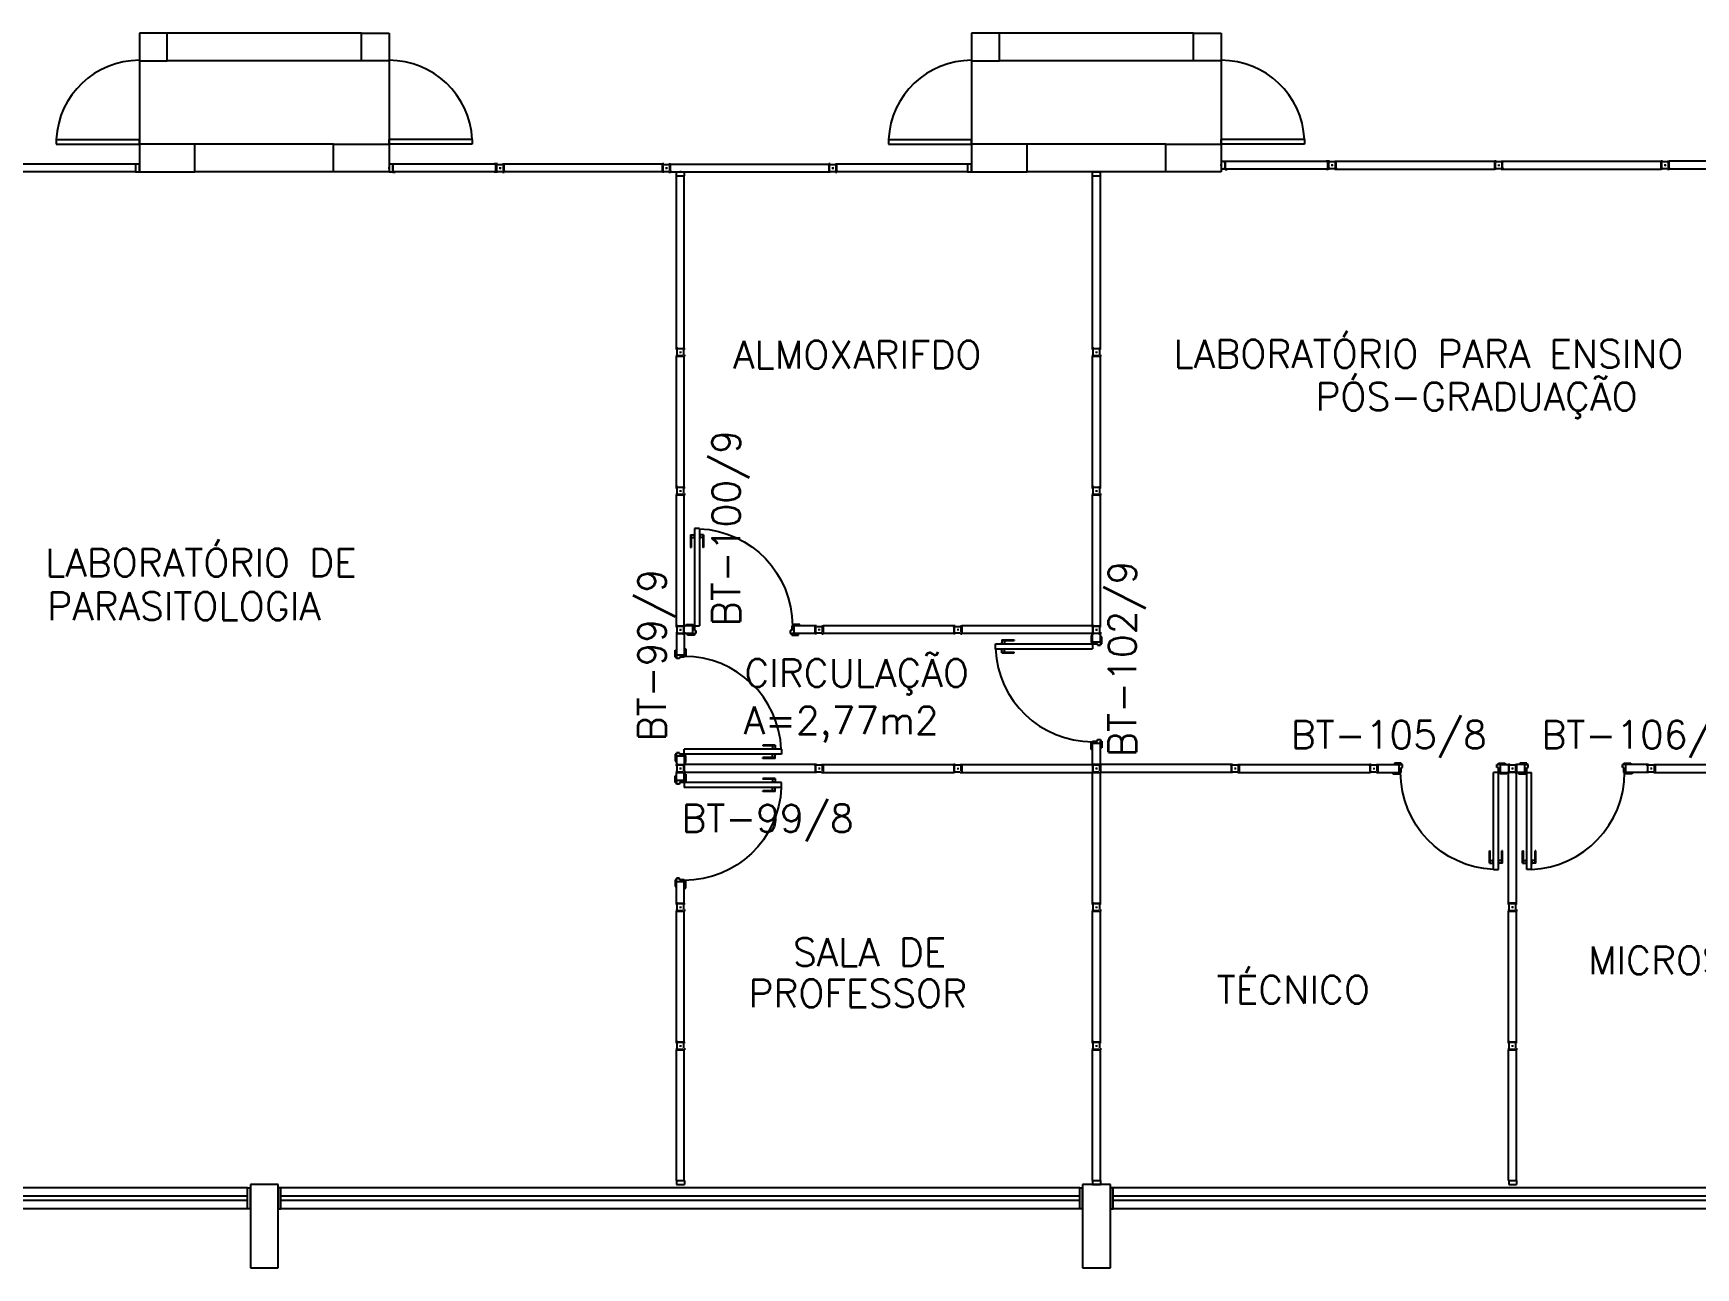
# Model space of a CAD drawing. Header units: millimetres. Extents: x 2069 to 2250, y 1124 to 1284.
# Drawn here: x 2166.65 to 2178.63, y 1190.99 to 1199.89 of the extents above; entities that cross this region are included whole.
import ezdxf

# ---------------------------------------------------------------- set-up
doc = ezdxf.new("R2010")
doc.units = ezdxf.units.MM
for name, color, linetype in [('ALV', 2, 'Continuous'), ('DIV', 2, 'Continuous'), ('DIV2', 2, 'Continuous'), ('ENDEREÇO', 2, 'Continuous'), ('JANELA', 1, 'Continuous'), ('MACANETA', 1, 'Continuous'), ('PILARES', 3, 'Continuous'), ('PORTA', 2, 'Continuous'), ('TEXTO', 2, 'Continuous'), ('ÁREA', 2, 'Continuous')]:
    doc.layers.add(name, color=color, linetype=linetype)
doc.styles.add('UNB-100', font='simplex.shx', dxfattribs={"height": 0.2})
doc.styles.add('UNB1-100', font='simplex.shx', dxfattribs={"height": 0.2})

# ---------------------------------------------------------------- blocks, each defined once
blk = doc.blocks.new('DIV12')
for p, q in [((-0.0051, 0), (0.0051, 0)), ((0, -0.0051), (0, 0.0051)), ((0.0285, 0.0285), (1.1715, 0.0285)), ((0.0285, -0.0285), (0.0285, 0.0285)), ((1.1715, -0.0285), (1.1715, 0.0285)), ((1.1949, 0), (1.2051, 0)), ((1.2, -0.0051), (1.2, 0.0051)), ((0.0285, -0.0285), (1.1715, -0.0285))]:
    blk.add_line(p, q)
blk = doc.blocks.new('PL6')
for p, q in [((0, -0.1), (0, 0.1)), ((0, 0.1), (0.6, 0.1)), ((0.6, 0.1), (0.6, -0.1)), ((0.6, -0.1), (0, -0.1))]:
    blk.add_line(p, q)
blk = doc.blocks.new('DIV13')
for p, q in [((-0.029, 1.272), (-0.029, 0.028)), ((-0.029, 1.272), (0.028, 1.272)), ((-0.005, 1.3), (0.005, 1.3)), ((0, 1.305), (0, 1.295)), ((0.028, 1.272), (0.028, 0.028)), ((-0.029, 0.028), (0.028, 0.028)), ((-0.005, 0), (0.005, 0)), ((0.005, 0), (-0.005, 0)), ((0.005, 0), (-0.005, 0)), ((0, 0.005), (0, -0.005)), ((0, 0.005), (0, -0.005)), ((0, 0.005), (0, -0.005))]:
    blk.add_line(p, q)
blk = doc.blocks.new('DIV10')
for p, q in [((-0.0051, 0), (0.0051, 0)), ((0, -0.0051), (0, 0.0051)), ((0.0285, 0.0285), (0.9715, 0.0285)), ((0.0285, -0.0285), (0.0285, 0.0285)), ((0.9715, -0.0285), (0.9715, 0.0285)), ((0.9949, 0), (1.0051, 0)), ((1, -0.0051), (1, 0.0051)), ((0.0285, -0.0285), (0.9715, -0.0285))]:
    blk.add_line(p, q)
blk = doc.blocks.new('MTT')
for p, q in [((-0.029, 0.018), (-0.029, 0.029)), ((-0.019, 0.029), (-0.029, 0.029)), ((-0.024, 0.018), (-0.029, 0.018)), ((-0.024, 0.018), (-0.024, -0.019)), ((-0.019, 0.024), (-0.019, 0.029)), ((-0.019, 0.024), (0.018, 0.024)), ((-0.005, 0), (0.005, 0)), ((0, -0.005), (0, 0.005)), ((0.018, 0.024), (0.018, 0.029)), ((0.018, 0.029), (0.029, 0.029)), ((0.024, 0.018), (0.029, 0.018)), ((0.024, 0.018), (0.024, -0.019)), ((0.029, 0.018), (0.029, 0.029)), ((-0.029, -0.019), (-0.024, -0.019)), ((-0.029, -0.019), (-0.029, -0.029)), ((-0.019, -0.029), (-0.029, -0.029)), ((0.018, -0.024), (-0.019, -0.024)), ((-0.019, -0.024), (-0.019, -0.029)), ((0.018, -0.024), (0.018, -0.029)), ((0.018, -0.029), (0.029, -0.029)), ((0.029, -0.019), (0.024, -0.019)), ((0.029, -0.019), (0.029, -0.029))]:
    blk.add_line(p, q)
blk = doc.blocks.new('IMTT')
for p, q in [((-0.005, 0), (0.005, 0)), ((0.029, 0.029), (0, 0.029)), ((0, -0.028), (0, 0.029)), ((0.029, -0.028), (0, -0.028))]:
    blk.add_line(p, q)
blk = doc.blocks.new('DIV8')
for p, q in [((0.005, 0), (-0.005, 0)), ((0, 0.005), (0, -0.005)), ((0.024, 0.019), (0.028, 0.019)), ((0.024, 0.017), (0.024, 0.019)), ((0.024, 0.017), (0.028, 0.017)), ((0.028, 0.03), (0.043, 0.03)), ((0.028, 0.03), (0.028, 0.019)), ((0.028, 0.017), (0.028, -0.016)), ((0.769, 0.028), (0.03, 0.028)), ((0.03, 0.028), (0.03, -0.028)), ((0.043, 0.028), (0.043, 0.03)), ((0.757, 0.028), (0.757, 0.03)), ((0.771, 0.03), (0.757, 0.03)), ((0.769, 0.028), (0.769, -0.028)), ((0.771, 0.03), (0.771, 0.019)), ((0.776, 0.019), (0.771, 0.019)), ((0.771, 0.017), (0.771, -0.016)), ((0.776, 0.017), (0.771, 0.017)), ((0.776, 0.017), (0.776, 0.019)), ((0.805, 0), (0.795, 0)), ((0.8, 0.005), (0.8, -0.005)), ((0.024, -0.016), (0.028, -0.016)), ((0.024, -0.019), (0.024, -0.016)), ((0.024, -0.019), (0.028, -0.019)), ((0.028, -0.019), (0.028, -0.03)), ((0.028, -0.03), (0.043, -0.03)), ((0.769, -0.028), (0.03, -0.028)), ((0.043, -0.03), (0.043, -0.028)), ((0.757, -0.03), (0.757, -0.028)), ((0.771, -0.03), (0.757, -0.03)), ((0.776, -0.016), (0.771, -0.016)), ((0.776, -0.019), (0.771, -0.019)), ((0.771, -0.019), (0.771, -0.03)), ((0.776, -0.019), (0.776, -0.016))]:
    blk.add_line(p, q)
blk = doc.blocks.new('PL4')
for p, q in [((0, 0.4), (0.2, 0.4)), ((0, 0), (0, 0.4)), ((0.2, 0.4), (0.2, 0)), ((0.2, 0), (0, 0))]:
    blk.add_line(p, q)
blk = doc.blocks.new('PL')
for p, q in [((0.25, 0.25), (0.25, 0.45)), ((0.25, 0.45), (0.45, 0.45)), ((0.45, 0.45), (0.45, 0.25)), ((0.45, 0.25), (0.25, 0.25))]:
    blk.add_line(p, q)
blk = doc.blocks.new('DOOR70')
at = {"layer": 'MACANETA', "color": 1}
for p, q in [((-0.015, -0.565), (-0.01, -0.565)), ((-0.015, -0.655), (-0.015, -0.565)), ((-0.01, -0.655), (-0.01, -0.565)), ((0.08, -0.565), (0.075, -0.565)), ((0.075, -0.655), (0.075, -0.565)), ((0.08, -0.655), (0.08, -0.565)), ((-0.015, -0.655), (0.012, -0.655)), ((-0.01, -0.635), (0.012, -0.635)), ((0.012, -0.663), (0.012, -0.628)), ((0.012, -0.628), (0.015, -0.628)), ((0.012, -0.663), (0.015, -0.663)), ((0.053, -0.628), (0.05, -0.628)), ((0.053, -0.663), (0.05, -0.663)), ((0.053, -0.663), (0.053, -0.628)), ((0.075, -0.635), (0.053, -0.635)), ((0.08, -0.655), (0.053, -0.655))]:
    blk.add_line(p, q, dxfattribs=at)
at = {"layer": 'PORTA'}
for p, q in [((0.015, -0.7), (0.015, 0)), ((0.015, 0), (0.05, 0)), ((0.05, -0.7), (0.05, 0)), ((0.05, -0.7), (0.015, -0.7))]:
    blk.add_line(p, q, dxfattribs=at)
at = {"layer": 'PORTA', "color": 1}
blk.add_arc((0.02, 0), 0.7, 272.4563, 0, dxfattribs=at)

msp = doc.modelspace()

# ---------------------------------------------------------------- linework, layer by layer
at = {"layer": 'ALV'}
for p, q in [((2169.01325, 1199.89039), (2167.61325, 1199.89039)), ((2175.01325, 1199.89039), (2173.61325, 1199.89039)), ((2169.01325, 1199.69039), (2167.61325, 1199.69039)), ((2175.01325, 1199.69039), (2173.61325, 1199.69039)), ((2168.81325, 1199.09039), (2167.81325, 1199.09039)), ((2174.81325, 1199.09039), (2173.81325, 1199.09039)), ((2168.81325, 1198.89039), (2167.81325, 1198.89039)), ((2174.81325, 1198.89039), (2173.81325, 1198.89039)), ((2168.21325, 1191.41539), (2168.21325, 1191.56539)), ((2168.41325, 1191.56539), (2168.41325, 1191.41539)), ((2174.21325, 1191.41539), (2174.21325, 1191.56539)), ((2174.41325, 1191.56539), (2174.41325, 1191.41539))]:
    msp.add_line(p, q, dxfattribs=at)
at = {"layer": 'DIV2'}
for p, q in [((2171.34175, 1195.56189), (2171.34175, 1195.61889)), ((2171.40075, 1195.61889), (2171.34175, 1195.61889)), ((2171.35575, 1195.62889), (2171.40575, 1195.62889)), ((2171.35575, 1195.61889), (2171.35575, 1195.62889)), ((2171.40075, 1195.61889), (2171.40575, 1195.61889)), ((2171.40075, 1195.61889), (2171.40075, 1195.56189)), ((2171.40575, 1195.62889), (2171.40575, 1195.61889)), ((2171.40575, 1195.61889), (2171.41575, 1195.61889)), ((2171.41575, 1195.61889), (2171.41575, 1195.58389)), ((2172.11575, 1195.61889), (2172.11575, 1195.58389)), ((2172.12575, 1195.61889), (2172.11575, 1195.61889)), ((2172.12575, 1195.62889), (2172.12575, 1195.61889)), ((2172.17575, 1195.62889), (2172.12575, 1195.62889)), ((2172.13075, 1195.61889), (2172.12575, 1195.61889)), ((2172.28475, 1195.61889), (2172.13075, 1195.61889)), ((2172.13075, 1195.61889), (2172.13075, 1195.56189)), ((2172.17575, 1195.61889), (2172.17575, 1195.62889)), ((2172.28475, 1195.56189), (2172.28475, 1195.61889)), ((2171.28475, 1195.56189), (2171.34175, 1195.56189)), ((2171.28475, 1195.56189), (2171.28475, 1195.40789)), ((2171.30815, 1195.59039), (2171.31835, 1195.59039)), ((2171.31835, 1195.59039), (2171.30815, 1195.59039)), ((2171.31325, 1195.59549), (2171.31325, 1195.58529)), ((2171.31325, 1195.58529), (2171.31325, 1195.59549)), ((2171.34175, 1195.56189), (2171.34175, 1195.40789)), ((2171.40075, 1195.56189), (2171.34175, 1195.56189)), ((2171.36575, 1195.55189), (2171.36575, 1195.56189)), ((2171.41575, 1195.55189), (2171.36575, 1195.55189)), ((2171.40075, 1195.56189), (2171.41575, 1195.56189)), ((2171.41575, 1195.58389), (2171.42575, 1195.58389)), ((2171.41575, 1195.56189), (2171.41575, 1195.55189)), ((2171.42575, 1195.56189), (2171.41575, 1195.56189)), ((2171.42575, 1195.58389), (2171.42575, 1195.56189)), ((2172.10575, 1195.58389), (2172.10575, 1195.56189)), ((2172.11575, 1195.58389), (2172.10575, 1195.58389)), ((2172.10575, 1195.56189), (2172.11575, 1195.56189)), ((2172.13075, 1195.56189), (2172.11575, 1195.56189)), ((2172.11575, 1195.56189), (2172.11575, 1195.55189)), ((2172.11575, 1195.55189), (2172.16575, 1195.55189)), ((2172.28475, 1195.56189), (2172.13075, 1195.56189)), ((2172.16575, 1195.55189), (2172.16575, 1195.56189)), ((2172.31835, 1195.59039), (2172.30815, 1195.59039)), ((2172.31325, 1195.58529), (2172.31325, 1195.59549)), ((2174.27475, 1195.54783), (2174.27475, 1195.49783)), ((2174.28475, 1195.54783), (2174.27475, 1195.54783)), ((2174.27475, 1195.49783), (2174.28475, 1195.49783)), ((2174.34175, 1195.56183), (2174.28475, 1195.56183)), ((2174.28475, 1195.50283), (2174.28475, 1195.56183)), ((2174.28475, 1195.50283), (2174.28475, 1195.49783)), ((2174.28475, 1195.50283), (2174.34175, 1195.50283)), ((2174.28475, 1195.49783), (2174.28475, 1195.48783)), ((2174.31835, 1195.59033), (2174.30815, 1195.59033)), ((2174.31325, 1195.58523), (2174.31325, 1195.59543)), ((2174.34175, 1195.50283), (2174.34175, 1195.56183)), ((2174.35175, 1195.53783), (2174.34175, 1195.53783)), ((2174.34175, 1195.50283), (2174.34175, 1195.48783)), ((2174.35175, 1195.48783), (2174.35175, 1195.53783)), ((2171.27475, 1195.44289), (2171.28475, 1195.44289)), ((2171.27475, 1195.39289), (2171.27475, 1195.44289)), ((2171.28475, 1195.39289), (2171.27475, 1195.39289)), ((2171.28475, 1195.40789), (2171.28475, 1195.39289)), ((2171.34175, 1195.40789), (2171.28475, 1195.40789)), ((2171.28475, 1195.38289), (2171.28475, 1195.39289)), ((2171.30675, 1195.38289), (2171.28475, 1195.38289)), ((2171.30675, 1195.39289), (2171.30675, 1195.38289)), ((2171.34175, 1195.39289), (2171.30675, 1195.39289)), ((2171.34175, 1195.45289), (2171.35175, 1195.45289)), ((2171.34175, 1195.40789), (2171.34175, 1195.40289)), ((2171.34175, 1195.40289), (2171.34175, 1195.39289)), ((2171.35175, 1195.40289), (2171.34175, 1195.40289)), ((2171.35175, 1195.45289), (2171.35175, 1195.40289)), ((2174.28475, 1195.48783), (2174.31975, 1195.48783)), ((2174.31975, 1195.48783), (2174.31975, 1195.47783)), ((2174.31975, 1195.47783), (2174.34175, 1195.47783)), ((2174.34175, 1195.48783), (2174.35175, 1195.48783)), ((2174.34175, 1195.47783), (2174.34175, 1195.48783)), ((2174.27475, 1194.77783), (2174.28475, 1194.77783)), ((2174.27475, 1194.72783), (2174.27475, 1194.77783)), ((2174.28475, 1194.78783), (2174.31975, 1194.78783)), ((2174.28475, 1194.77783), (2174.28475, 1194.78783)), ((2174.28475, 1194.77283), (2174.28475, 1194.77783)), ((2174.28475, 1194.61883), (2174.28475, 1194.77283)), ((2174.28475, 1194.77283), (2174.34175, 1194.77283)), ((2174.31975, 1194.79783), (2174.34175, 1194.79783)), ((2174.31975, 1194.78783), (2174.31975, 1194.79783)), ((2174.34175, 1194.79783), (2174.34175, 1194.78783)), ((2174.34175, 1194.77283), (2174.34175, 1194.78783)), ((2174.34175, 1194.78783), (2174.35175, 1194.78783)), ((2174.34175, 1194.61883), (2174.34175, 1194.77283)), ((2174.35175, 1194.78783), (2174.35175, 1194.73783)), ((2171.27475, 1194.69289), (2171.27475, 1194.64289)), ((2171.28475, 1194.69289), (2171.27475, 1194.69289)), ((2171.28475, 1194.70289), (2171.28475, 1194.69289)), ((2171.30675, 1194.70289), (2171.28475, 1194.70289)), ((2171.28475, 1194.67789), (2171.28475, 1194.69289)), ((2171.28475, 1194.67789), (2171.28475, 1194.61889)), ((2171.34175, 1194.67789), (2171.28475, 1194.67789)), ((2171.30675, 1194.69289), (2171.30675, 1194.70289)), ((2171.34175, 1194.69289), (2171.30675, 1194.69289)), ((2171.34175, 1194.68289), (2171.34175, 1194.69289)), ((2171.34175, 1194.67789), (2171.34175, 1194.68289)), ((2171.35175, 1194.68289), (2171.34175, 1194.68289)), ((2171.34175, 1194.67789), (2171.34175, 1194.61889)), ((2171.35175, 1194.63289), (2171.35175, 1194.68289)), ((2174.28475, 1194.72783), (2174.27475, 1194.72783)), ((2174.35175, 1194.73783), (2174.34175, 1194.73783)), ((2171.27475, 1194.64289), (2171.28475, 1194.64289)), ((2171.27475, 1194.53789), (2171.28475, 1194.53789)), ((2171.27475, 1194.48789), (2171.27475, 1194.53789)), ((2171.28475, 1194.61889), (2171.34175, 1194.61889)), ((2171.28475, 1194.50289), (2171.28475, 1194.56189)), ((2171.28475, 1194.56189), (2171.34175, 1194.56189)), ((2171.30815, 1194.59039), (2171.31835, 1194.59039)), ((2171.30815, 1194.59039), (2171.31835, 1194.59039)), ((2171.31325, 1194.58529), (2171.31325, 1194.59549)), ((2171.31325, 1194.59549), (2171.31325, 1194.58529)), ((2171.34175, 1194.63289), (2171.35175, 1194.63289)), ((2171.34175, 1194.50289), (2171.34175, 1194.56189)), ((2171.34175, 1194.54789), (2171.35175, 1194.54789)), ((2171.35175, 1194.54789), (2171.35175, 1194.49789)), ((2174.34175, 1194.61883), (2174.28475, 1194.61883)), ((2174.31835, 1194.59033), (2174.30815, 1194.59033)), ((2174.31325, 1194.58523), (2174.31325, 1194.59543)), ((2176.30815, 1194.59039), (2176.31835, 1194.59039)), ((2176.31325, 1194.59549), (2176.31325, 1194.58529)), ((2176.34175, 1194.61889), (2176.49575, 1194.61889)), ((2176.34175, 1194.61889), (2176.34175, 1194.56189)), ((2176.34175, 1194.56189), (2176.49575, 1194.56189)), ((2176.45075, 1194.56189), (2176.45075, 1194.55189)), ((2176.45075, 1194.55189), (2176.50075, 1194.55189)), ((2176.46075, 1194.62889), (2176.46075, 1194.61889)), ((2176.51075, 1194.62889), (2176.46075, 1194.62889)), ((2176.49575, 1194.61889), (2176.51075, 1194.61889)), ((2176.49575, 1194.56189), (2176.49575, 1194.61889)), ((2176.49575, 1194.56189), (2176.50075, 1194.56189)), ((2176.50075, 1194.56189), (2176.51075, 1194.56189)), ((2176.50075, 1194.55189), (2176.50075, 1194.56189)), ((2176.51075, 1194.61889), (2176.51075, 1194.62889)), ((2176.52075, 1194.61889), (2176.51075, 1194.61889)), ((2176.51075, 1194.59689), (2176.52075, 1194.59689)), ((2176.51075, 1194.56189), (2176.51075, 1194.59689)), ((2176.52075, 1194.59689), (2176.52075, 1194.61889)), ((2177.20075, 1194.61889), (2177.21075, 1194.61889)), ((2177.20075, 1194.59689), (2177.20075, 1194.61889)), ((2177.21075, 1194.59689), (2177.20075, 1194.59689)), ((2177.21075, 1194.62889), (2177.26075, 1194.62889)), ((2177.21075, 1194.61889), (2177.21075, 1194.62889)), ((2177.22575, 1194.61889), (2177.21075, 1194.61889)), ((2177.21075, 1194.56189), (2177.21075, 1194.59689)), ((2177.22075, 1194.56189), (2177.21075, 1194.56189)), ((2177.22575, 1194.56189), (2177.22075, 1194.56189)), ((2177.22075, 1194.55189), (2177.22075, 1194.56189)), ((2177.27075, 1194.55189), (2177.22075, 1194.55189)), ((2177.22575, 1194.61889), (2177.28475, 1194.61889)), ((2177.22575, 1194.56189), (2177.22575, 1194.61889)), ((2177.22575, 1194.56189), (2177.28475, 1194.56189)), ((2177.26075, 1194.62889), (2177.26075, 1194.61889)), ((2177.27075, 1194.56189), (2177.27075, 1194.55189)), ((2177.28475, 1194.61889), (2177.28475, 1194.56189)), ((2177.30815, 1194.59039), (2177.31835, 1194.59039)), ((2177.31835, 1194.59039), (2177.30815, 1194.59039)), ((2177.31325, 1194.59549), (2177.31325, 1194.58529)), ((2177.31325, 1194.59549), (2177.31325, 1194.58529)), ((2177.34175, 1194.61889), (2177.34175, 1194.56189)), ((2177.40075, 1194.61889), (2177.34175, 1194.61889)), ((2177.40075, 1194.56189), (2177.34175, 1194.56189)), ((2177.35575, 1194.56189), (2177.35575, 1194.55189)), ((2177.35575, 1194.55189), (2177.40575, 1194.55189)), ((2177.36575, 1194.62889), (2177.36575, 1194.61889)), ((2177.41575, 1194.62889), (2177.36575, 1194.62889)), ((2177.40075, 1194.61889), (2177.41575, 1194.61889)), ((2177.40075, 1194.56189), (2177.40075, 1194.61889)), ((2177.40075, 1194.56189), (2177.40575, 1194.56189)), ((2177.40575, 1194.56189), (2177.41575, 1194.56189)), ((2177.40575, 1194.55189), (2177.40575, 1194.56189)), ((2177.41575, 1194.61889), (2177.41575, 1194.62889)), ((2177.42575, 1194.61889), (2177.41575, 1194.61889)), ((2177.41575, 1194.59689), (2177.42575, 1194.59689)), ((2177.41575, 1194.56189), (2177.41575, 1194.59689)), ((2177.42575, 1194.59689), (2177.42575, 1194.61889)), ((2178.10575, 1194.61889), (2178.11575, 1194.61889)), ((2178.10575, 1194.59689), (2178.10575, 1194.61889)), ((2178.11575, 1194.59689), (2178.10575, 1194.59689)), ((2178.11575, 1194.62889), (2178.16575, 1194.62889)), ((2178.11575, 1194.61889), (2178.11575, 1194.62889)), ((2178.13075, 1194.61889), (2178.11575, 1194.61889)), ((2178.11575, 1194.56189), (2178.11575, 1194.59689)), ((2178.12575, 1194.56189), (2178.11575, 1194.56189)), ((2178.13075, 1194.56189), (2178.12575, 1194.56189)), ((2178.12575, 1194.55189), (2178.12575, 1194.56189)), ((2178.17575, 1194.55189), (2178.12575, 1194.55189)), ((2178.28475, 1194.61889), (2178.13075, 1194.61889)), ((2178.13075, 1194.56189), (2178.13075, 1194.61889)), ((2178.28475, 1194.56189), (2178.13075, 1194.56189)), ((2178.16575, 1194.62889), (2178.16575, 1194.61889)), ((2178.17575, 1194.56189), (2178.17575, 1194.55189)), ((2178.28475, 1194.61889), (2178.28475, 1194.56189)), ((2178.31835, 1194.59039), (2178.30815, 1194.59039)), ((2178.31325, 1194.59549), (2178.31325, 1194.58529)), ((2171.28475, 1194.48789), (2171.27475, 1194.48789)), ((2171.28475, 1194.50289), (2171.28475, 1194.48789)), ((2171.34175, 1194.50289), (2171.28475, 1194.50289)), ((2171.28475, 1194.47789), (2171.28475, 1194.48789)), ((2171.30675, 1194.47789), (2171.28475, 1194.47789)), ((2171.30675, 1194.48789), (2171.30675, 1194.47789)), ((2171.34175, 1194.48789), (2171.30675, 1194.48789)), ((2171.34175, 1194.50289), (2171.34175, 1194.49789)), ((2171.34175, 1194.49789), (2171.34175, 1194.48789)), ((2171.35175, 1194.49789), (2171.34175, 1194.49789)), ((2171.27475, 1193.78789), (2171.27475, 1193.73789)), ((2171.28475, 1193.78789), (2171.27475, 1193.78789)), ((2171.27475, 1193.73789), (2171.28475, 1193.73789)), ((2171.28475, 1193.79789), (2171.28475, 1193.78789)), ((2171.30675, 1193.79789), (2171.28475, 1193.79789)), ((2171.28475, 1193.77289), (2171.28475, 1193.78789)), ((2171.28475, 1193.61889), (2171.28475, 1193.77289)), ((2171.34175, 1193.77289), (2171.28475, 1193.77289)), ((2171.30675, 1193.78789), (2171.30675, 1193.79789)), ((2171.34175, 1193.78789), (2171.30675, 1193.78789)), ((2171.34175, 1193.77789), (2171.34175, 1193.78789)), ((2171.34175, 1193.77289), (2171.34175, 1193.77789)), ((2171.35175, 1193.77789), (2171.34175, 1193.77789)), ((2171.34175, 1193.61889), (2171.34175, 1193.77289)), ((2171.34175, 1193.72789), (2171.35175, 1193.72789)), ((2171.35175, 1193.72789), (2171.35175, 1193.77789)), ((2171.28475, 1193.61889), (2171.34175, 1193.61889)), ((2171.30815, 1193.59039), (2171.31835, 1193.59039)), ((2171.31325, 1193.58529), (2171.31325, 1193.59549))]:
    msp.add_line(p, q, dxfattribs=at)
at = {"layer": 'JANELA'}
for p, q in [((2168.19325, 1191.56539), (2162.43325, 1191.56539)), ((2174.19325, 1191.56539), (2168.43325, 1191.56539)), ((2180.19325, 1191.56539), (2174.43325, 1191.56539)), ((2168.19325, 1191.50539), (2162.43325, 1191.50539)), ((2168.19325, 1191.47539), (2162.43325, 1191.47539)), ((2168.19325, 1191.41539), (2162.43325, 1191.41539)), ((2174.19325, 1191.50539), (2168.43325, 1191.50539)), ((2174.19325, 1191.47539), (2168.43325, 1191.47539)), ((2174.19325, 1191.41539), (2168.43325, 1191.41539)), ((2180.19325, 1191.50539), (2174.43325, 1191.50539)), ((2180.19325, 1191.47539), (2174.43325, 1191.47539)), ((2180.19325, 1191.41539), (2174.43325, 1191.41539))]:
    msp.add_line(p, q, dxfattribs=at)
at = {"layer": 'JANELA', "color": 3}
for p, q in [((2168.19325, 1191.56539), (2168.21325, 1191.56539)), ((2168.19325, 1191.41539), (2168.19325, 1191.56539)), ((2168.43325, 1191.56539), (2168.41325, 1191.56539)), ((2168.43325, 1191.41539), (2168.43325, 1191.56539)), ((2174.19325, 1191.56539), (2174.21325, 1191.56539)), ((2174.19325, 1191.41539), (2174.19325, 1191.56539)), ((2174.43325, 1191.56539), (2174.41325, 1191.56539)), ((2174.43325, 1191.41539), (2174.43325, 1191.56539)), ((2168.21325, 1191.41539), (2168.19325, 1191.41539)), ((2168.41325, 1191.41539), (2168.43325, 1191.41539)), ((2174.21325, 1191.41539), (2174.19325, 1191.41539)), ((2174.41325, 1191.41539), (2174.43325, 1191.41539))]:
    msp.add_line(p, q, dxfattribs=at)
at = {"layer": 'PORTA', "color": 2}
for p, q in [((2167.41325, 1199.69039), (2167.41325, 1199.09039)), ((2169.21325, 1199.69039), (2169.21325, 1199.09039)), ((2173.41325, 1199.69039), (2173.41325, 1199.09039)), ((2173.41325, 1199.69039), (2173.41325, 1199.09039)), ((2175.21325, 1199.69039), (2175.21325, 1199.09039)), ((2175.21325, 1199.69039), (2175.21325, 1199.09039))]:
    msp.add_line(p, q, dxfattribs=at)
at = {"layer": 'PORTA'}
for p, q in [((2166.81325, 1199.12539), (2167.41325, 1199.12539)), ((2166.81325, 1199.12539), (2166.81325, 1199.09039)), ((2166.81325, 1199.12539), (2166.81325, 1199.09039)), ((2166.81325, 1199.12539), (2166.81325, 1199.09039)), ((2166.81325, 1199.09039), (2167.41325, 1199.09039)), ((2167.41325, 1199.09039), (2167.41325, 1199.12539)), ((2167.41325, 1199.09039), (2167.41325, 1199.12539)), ((2167.41325, 1199.09039), (2167.41325, 1199.12539)), ((2169.81326, 1199.12539), (2169.21325, 1199.12539)), ((2169.21325, 1199.09039), (2169.21325, 1199.12539)), ((2169.21325, 1199.09039), (2169.21325, 1199.12539)), ((2169.21325, 1199.09039), (2169.21325, 1199.12539)), ((2169.81326, 1199.09039), (2169.21325, 1199.09039)), ((2169.81326, 1199.12539), (2169.81326, 1199.09039)), ((2169.81326, 1199.12539), (2169.81326, 1199.09039)), ((2169.81326, 1199.12539), (2169.81326, 1199.09039)), ((2172.81325, 1199.12539), (2172.81325, 1199.09039)), ((2172.81325, 1199.12539), (2172.81325, 1199.09039)), ((2172.81325, 1199.12539), (2173.41325, 1199.12539)), ((2172.81325, 1199.12539), (2172.81325, 1199.09039)), ((2172.81325, 1199.12539), (2173.41325, 1199.12539)), ((2172.81325, 1199.09039), (2173.41325, 1199.09039)), ((2172.81325, 1199.09039), (2173.41325, 1199.09039)), ((2173.41325, 1199.09039), (2173.41325, 1199.12539)), ((2173.41325, 1199.09039), (2173.41325, 1199.12539)), ((2173.41325, 1199.09039), (2173.41325, 1199.12539)), ((2175.21325, 1199.09039), (2175.21325, 1199.12539)), ((2175.21325, 1199.09039), (2175.21325, 1199.12539)), ((2175.81326, 1199.12539), (2175.21325, 1199.12539)), ((2175.81326, 1199.12539), (2175.21325, 1199.12539)), ((2175.21325, 1199.09039), (2175.21325, 1199.12539)), ((2175.81326, 1199.09039), (2175.21325, 1199.09039)), ((2175.81326, 1199.09039), (2175.21325, 1199.09039)), ((2175.81326, 1199.12539), (2175.81326, 1199.09039)), ((2175.81326, 1199.12539), (2175.81326, 1199.09039)), ((2175.81326, 1199.12539), (2175.81326, 1199.09039))]:
    msp.add_line(p, q, dxfattribs=at)
at = {"layer": 'PORTA', "color": 1}
for centre, start, end in [((2167.41325, 1199.09539), 90, 177.134009), ((2169.21325, 1199.09539), 2.865991, 90), ((2173.41325, 1199.09539), 90, 177.134009), ((2173.41325, 1199.09539), 90, 177.134009), ((2175.21325, 1199.09539), 2.865991, 90), ((2175.21325, 1199.09539), 2.865991, 90)]:
    msp.add_arc(centre, 0.60001, start, end, dxfattribs=at)

# ---------------------------------------------------------------- block references
at = {"layer": 'DIV', "xscale": -1}
for p, rotation in [((2171.40075, 1195.61889), 179.9999999948553), ((2177.22575, 1194.56189), 359.9999999948553), ((2171.34175, 1194.50289), 89.99999999485532)]:
    msp.add_blockref('DOOR70', p, dxfattribs=dict(at, rotation=rotation))
at = {"layer": 'DIV'}
for p, rotation in [((2174.28475, 1195.50283), 270.0000000051447), ((2171.34175, 1194.67789), 90.00000000514466)]:
    msp.add_blockref('DOOR70', p, dxfattribs=dict(at, rotation=rotation))
msp.add_blockref('DOOR70', (2177.40075, 1194.56189), dxfattribs=at)
at = {"layer": 'DIV2', "xscale": -1}
for name, p, rotation in [('DIV8', (2175.21325, 1198.93889), 180), ('IMTT', (2175.21325, 1198.93889), 180), ('MTT', (2176.01325, 1198.93889), 180), ('MTT', (2176.01325, 1198.93889), 180), ('MTT', (2176.01325, 1198.93889), 180), ('MTT', (2177.21325, 1198.93889), 180), ('MTT', (2178.41325, 1198.93889), 180), ('DIV8', (2169.21325, 1198.91889), 180), ('IMTT', (2169.21325, 1198.91889), 180), ('MTT', (2170.01325, 1198.91889), 180), ('MTT', (2171.21325, 1198.91889), 180), ('DIV13', (2171.31325, 1198.89044), 180), ('MTT', (2172.41325, 1198.91889), 180), ('DIV13', (2174.31325, 1198.89039), 180), ('MTT', (2171.31325, 1197.59039), 180), ('DIV10', (2171.31325, 1196.59039), 270), ('MTT', (2174.31325, 1197.59033), 180), ('DIV10', (2174.31325, 1196.59033), 270), ('MTT', (2171.31325, 1196.59039), 180), ('DIV10', (2171.31325, 1195.59039), 270), ('MTT', (2174.31325, 1196.59033), 180), ('DIV10', (2174.31325, 1195.59033), 270), ('MTT', (2171.31325, 1195.59039), 180), ('MTT', (2174.31325, 1195.59033), 180), ('MTT', (2171.31325, 1194.59039), 180), ('MTT', (2172.31325, 1194.59039), 180), ('DIV10', (2172.31325, 1194.59039), 180), ('MTT', (2173.31325, 1194.59039), 180), ('DIV10', (2173.31325, 1194.59039), 180), ('MTT', (2174.31325, 1194.59039), 180), ('DIV10', (2174.31325, 1193.59039), 270), ('MTT', (2175.31325, 1194.59039), 180), ('DIV10', (2175.31325, 1194.59039), 180), ('MTT', (2176.31325, 1194.59039), 180), ('MTT', (2177.31325, 1194.59039), 180), ('MTT', (2178.31325, 1194.59039), 180), ('DIV10', (2178.31325, 1194.59039), 180), ('MTT', (2171.31325, 1193.59039), 180), ('DIV10', (2171.31325, 1192.59039), 270), ('MTT', (2174.31325, 1193.59039), 180), ('DIV10', (2174.31325, 1192.59039), 270), ('MTT', (2177.31325, 1193.59039), 180), ('DIV10', (2177.31325, 1192.59039), 270), ('MTT', (2171.31325, 1192.59039), 180), ('MTT', (2174.31325, 1192.59039), 180), ('MTT', (2177.31325, 1192.59039), 180), ('DIV10', (2171.31325, 1191.59039), 270), ('DIV10', (2174.31325, 1191.59039), 270), ('DIV10', (2177.31325, 1191.59039), 270), ('IMTT', (2171.31325, 1191.59039), 270), ('IMTT', (2174.31325, 1191.59039), 270), ('IMTT', (2177.31325, 1191.59039), 270)]:
    msp.add_blockref(name, p, dxfattribs=dict(at, rotation=rotation))
at = {"layer": 'DIV2'}
for p in [(2176.01325, 1198.93889), (2176.01325, 1198.93889), (2177.21325, 1198.93889), (2171.21341, 1198.91889)]:
    msp.add_blockref('DIV12', p, dxfattribs=at)
at = {"layer": 'DIV2', "xscale": -1}
for name, p in [('DIV10', (2179.41325, 1198.93889)), ('IMTT', (2167.41325, 1198.91889)), ('DIV12', (2171.21325, 1198.91889)), ('DIV10', (2173.41325, 1198.91889)), ('IMTT', (2173.41325, 1198.91889))]:
    msp.add_blockref(name, p, dxfattribs=at)
at = {"layer": 'DIV2'}
for name, p, rotation in [('DIV12', (2167.41325, 1198.91889), 180), ('IMTT', (2171.31325, 1198.89044), 270), ('IMTT', (2174.31325, 1198.89039), 270), ('MTT', (2172.31325, 1195.59039), 180), ('DIV10', (2173.31325, 1195.59039), 180), ('MTT', (2173.31325, 1195.59039), 180), ('DIV10', (2174.31325, 1195.59039), 180), ('DIV10', (2172.31325, 1194.59039), 180), ('DIV10', (2175.31325, 1194.59039), 180), ('DIV10', (2177.31325, 1193.59039), 90)]:
    msp.add_blockref(name, p, dxfattribs=dict(at, rotation=rotation))
at = {"layer": 'PILARES', "xscale": -1}
for name, p, rotation in [('PL', (2167.16325, 1200.14039), 180), ('PL', (2173.16325, 1200.14039), 180), ('PL4', (2167.41325, 1198.89039), 270), ('PL4', (2173.41325, 1198.89039), 270), ('PL6', (2168.31325, 1191.59039), 90), ('PL6', (2174.31325, 1191.59039), 90)]:
    msp.add_blockref(name, p, dxfattribs=dict(at, rotation=rotation))
at = {"layer": 'PILARES'}
for name, p, rotation in [('PL', (2169.46325, 1200.14039), 180), ('PL', (2175.46325, 1200.14039), 180), ('PL4', (2169.21325, 1198.89039), 90), ('PL4', (2175.21325, 1198.89039), 90)]:
    msp.add_blockref(name, p, dxfattribs=dict(at, rotation=rotation))

# ---------------------------------------------------------------- texts
at = {"layer": 'ENDEREÇO', "style": 'UNB-100'}
for s, p in [('BT-100/9', (2171.74344, 1195.6159)), ('BT-99/9', (2171.20861, 1194.78614)), ('BT-102/9', (2174.60051, 1194.67364))]:
    msp.add_text(s, height=0.2, rotation=90, dxfattribs=at).set_placement(p)
for s, p in [('BT-105/8', (2175.71374, 1194.7328)), ('BT-106/8', (2177.52075, 1194.7328)), ('BT-99/8', (2171.32023, 1194.13092))]:
    msp.add_text(s, height=0.2, dxfattribs=at).set_placement(p)
at = {"layer": 'TEXTO', "style": 'UNB-100'}
for s, p in [('ALMOXARIFDO', (2171.69323, 1197.47349)), ('LABORATÓRIO PARA ENSINO DE', (2174.86878, 1197.47943)), ('PÓS-GRADUAÇÃO', (2175.89166, 1197.17125)), ('LABORATÓRIO DE ', (2166.73334, 1195.97334)), ('PARASITOLOGIA', (2166.74844, 1195.66014)), ('CIRCULAÇÃO', (2171.77403, 1195.17835)), ('SALA DE', (2172.1242, 1193.16562)), ('MICROSCOPIA', (2177.85669, 1193.10634)), ('TÉCNICO', (2175.17907, 1192.89515)), ('PROFESSOR', (2171.80377, 1192.86922))]:
    msp.add_text(s, height=0.2, dxfattribs=at).set_placement(p)
at = {"layer": 'ÁREA', "style": 'UNB1-100'}
msp.add_text('A=2,77m2', height=0.2, dxfattribs=at).set_placement((2171.76909, 1194.83714))

doc.saveas('drawing.dxf')
